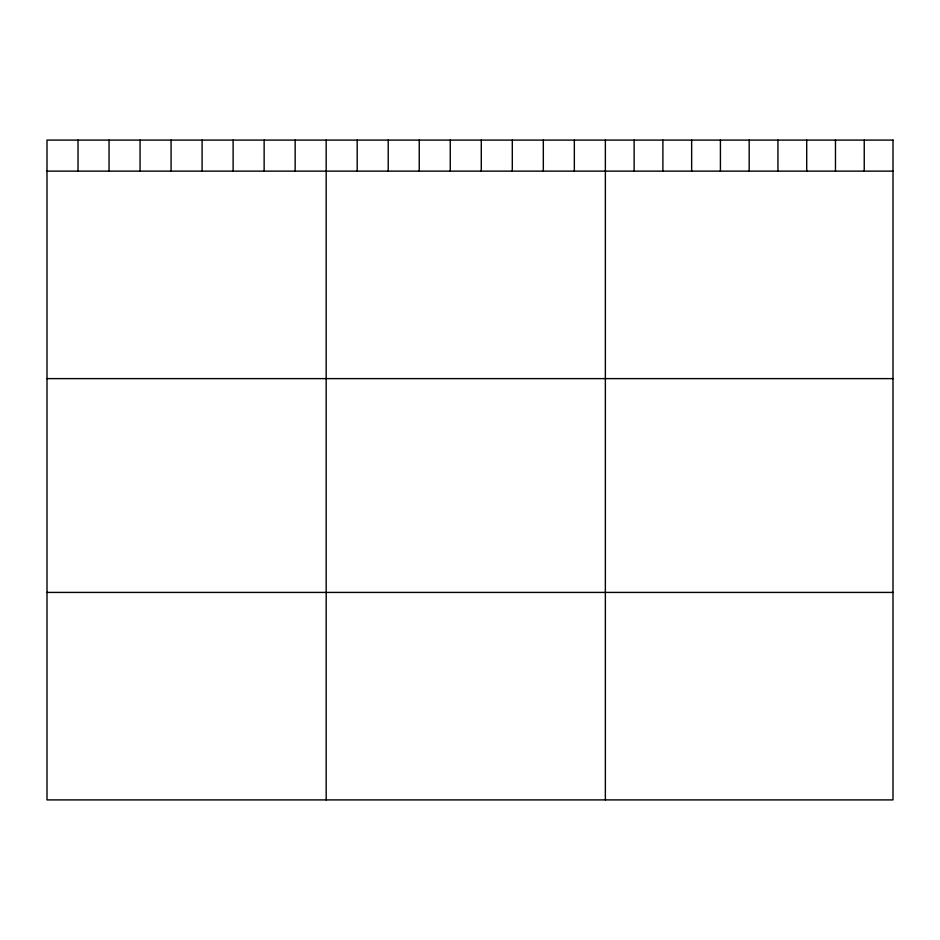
<?xml version="1.0" encoding="UTF-8"?>
<svg xmlns="http://www.w3.org/2000/svg" width="940" height="940" viewBox="0 0 940 940"><rect width="100%" height="100%" fill="white"/><g stroke="black" fill="none" stroke-linecap="round" stroke-linejoin="round"><path stroke-width="1.41" d="M47 171.127L893 171.127M47 378.62L893 378.62M47 592.412L893 592.412M864.236 140.095L864.236 171.127M835.472 140.095L835.472 171.127M806.708 140.095L806.708 171.127M777.944 140.095L777.944 171.127M749.18 140.095L749.18 171.127M720.416 140.095L720.416 171.127M691.652 140.095L691.652 171.127M662.888 140.095L662.888 171.127M634.124 140.095L634.124 171.127M605.36 140.095L605.36 799.905M574.34 140.095L574.34 171.127M543.32 140.095L543.32 171.127M512.3 140.095L512.3 171.127M481.28 140.095L481.28 171.127M450.26 140.095L450.26 171.127M419.24 140.095L419.24 171.127M388.22 140.095L388.22 171.127M357.2 140.095L357.2 171.127M326.18 140.095L326.18 799.905M295.16 140.095L295.16 171.127M264.14 140.095L264.14 171.127M233.12 140.095L233.12 171.127M202.1 140.095L202.1 171.127M171.08 140.095L171.08 171.127M140.06 140.095L140.06 171.127M109.04 140.095L109.04 171.127M78.02 140.095L78.02 171.127M893 140.095L47 140.095L47 799.905L893 799.905L893 140.095"/></g></svg>
